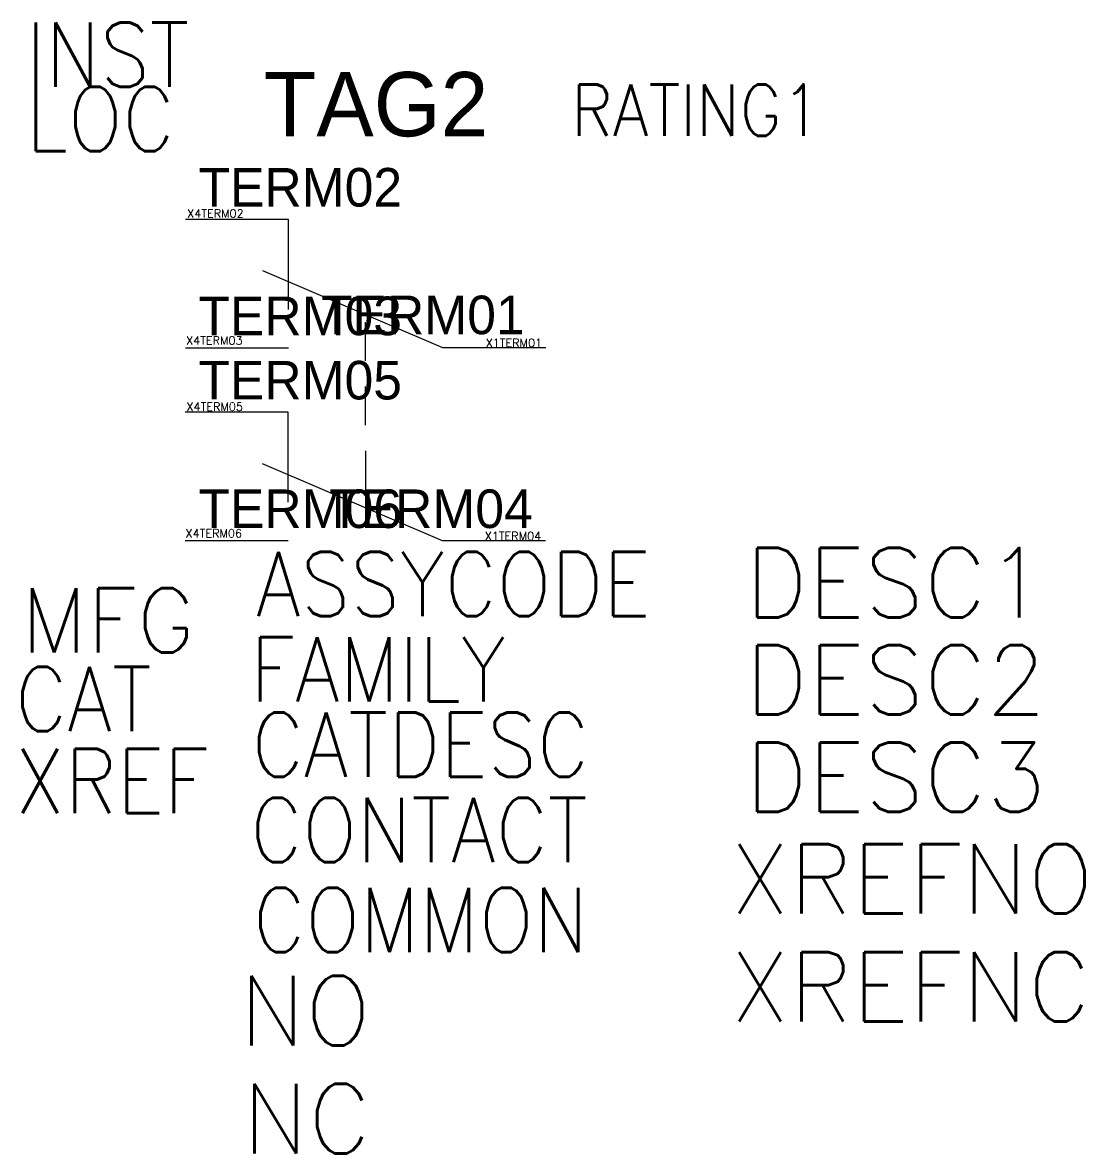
# Model space of a CAD drawing. Header units: millimetres. Extents: x -1.3 to 39.9, y -34.3 to 9.7.
import ezdxf
from ezdxf.enums import TextEntityAlignment as Align

# ---------------------------------------------------------------- set-up
doc = ezdxf.new("R2010")
doc.units = ezdxf.units.MM
doc.layers.add('PNPG', color=70, linetype='Continuous')
doc.styles.add('WD', font='txt.shx')
doc.styles.add('WD_IEC', font='txt.shx', dxfattribs={"width": 0.9, "height": 2})

msp = doc.modelspace()

# ---------------------------------------------------------------- linework, layer by layer
at = {"color": 0}
for p, q in [((12, -3.5), (12, -2)), ((12, -6), (12, -4.5)), ((12, -7), (12, -8.5))]:
    msp.add_line(p, q, dxfattribs=at)
at = {"layer": 'PNPG', "color": 0}
for p, q in [((9, 2), (5, 2)), ((9, -1.5), (9, 2)), ((15, -2.999), (8, 0)), ((9, -3), (5, -3)), ((19, -2.999), (15, -2.999)), ((8.986, -5.5), (4.986, -5.5)), ((8.986, -9), (8.986, -5.5)), ((14.986, -10.499), (7.986, -7.5)), ((8.986, -10.5), (4.986, -10.5)), ((18.986, -10.499), (14.986, -10.499))]:
    msp.add_line(p, q, dxfattribs=at)

# ---------------------------------------------------------------- texts
at = {"style": 'WD_IEC', "width": 0.9, "flags": 1}
for tag, p, s in [('INST', (-1.215, 7.153), ''), ('LOC', (-1.215, 4.653), ''), ('ASSYCODE', (7.743, -13.425), ''), ('FAMILY', (7.512, -16.749), 'CR_ACKO'), ('CAT', (-1.627, -17.901), ''), ('CATDESC', (7.57, -19.67), ''), ('XREF', (-1.627, -21.092), ''), ('CONTACT', (7.512, -22.994), ''), ('COMMON', (7.628, -26.49), '')]:
    msp.add_attdef(tag, p, s, height=2.5, dxfattribs=at)
msp.add_attdef('TAG2', (8.042, 5.233), 'K', height=2.5)
at = {"style": 'WD_IEC', "width": 0.9}
msp.add_attdef('RATING1', (19.993, 5.248), '', height=2, dxfattribs=at)
at = {"linetype": 'Continuous'}
for tag, p, s in [('TERM02', (5.502, 2.5), '1'), ('TERM03', (5.498, -2.501), '2'), ('TERM05', (5.498, -5), '3'), ('TERM06', (5.5, -10), '4')]:
    msp.add_attdef(tag, p, s, height=1.5, dxfattribs=at)
at = {"style": 'WD', "flags": 1}
for tag, p in [('X4TERM02', (5.063, 2.072)), ('X4TERM03', (5.02, -2.866)), ('X4TERM05', (5.036, -5.442)), ('X4TERM06', (4.999, -10.366))]:
    msp.add_attdef(tag, p, '', height=0.32, dxfattribs=at)
at = {"linetype": 'Continuous'}
for tag, text, p in [('TERM01', '5', (18.18, -2.463)), ('TERM04', '6', (18.495, -10))]:
    msp.add_attdef(tag, text=text, height=1.5, dxfattribs=at).set_placement(p, align=Align.RIGHT)
at = {"style": 'WD', "flags": 1}
for tag, p in [('X1TERM01', (18.862, -2.96)), ('X1TERM04', (18.826, -10.473))]:
    msp.add_attdef(tag, text='', height=0.32, dxfattribs=at).set_placement(p, align=Align.RIGHT)
at = {"color": 0, "style": 'WD_IEC', "flags": 1}
for tag, text, p in [('DESC1', '', (38.452, -13.474)), ('DESC2', '', (38.452, -17.254)), ('DESC3', '', (38.452, -21.034)), ('NO', 'NO', (12.196, -30.117)), ('NC', 'NC', (12.196, -34.317))]:
    msp.add_attdef(tag, text=text, height=2.7, dxfattribs=at).set_placement(p, align=Align.RIGHT)
at = {"color": 0, "style": 'WD_IEC'}
for tag, p, height, flags in [('MFG', (-1.396, -14.843), 2.5, 9), ('XREFNO', (26.174, -24.987), 2.7, 1), ('XREFNC', (26.174, -29.187), 2.7, 1)]:
    msp.add_attdef(tag, p, '', height=height, dxfattribs=dict(at, flags=flags))

doc.saveas('drawing.dxf')
